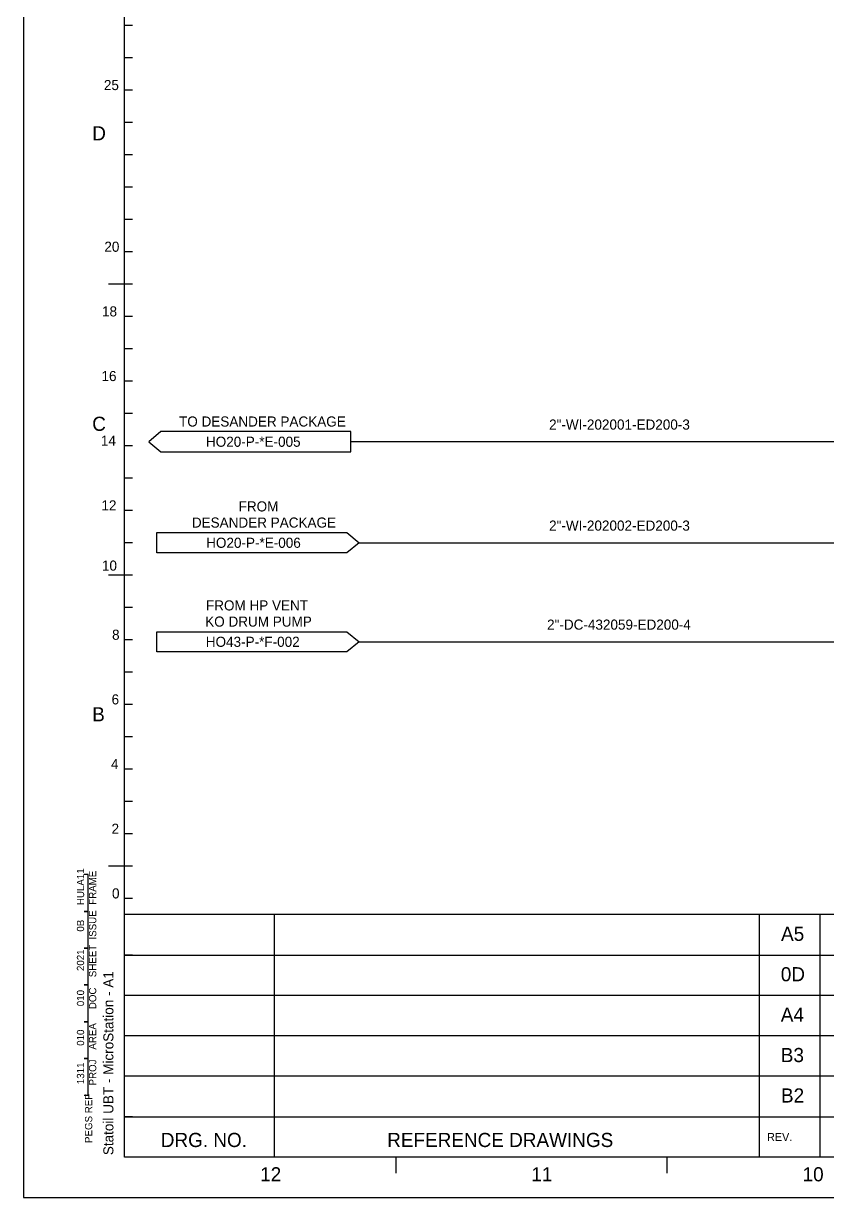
# Model space of a CAD drawing. Extents: x 0 to 840, y 0 to 594.
# Drawn here: x 0 to 198.9, y 0 to 290.5 of the extents above; entities that cross this region are included whole.
import ezdxf

# ---------------------------------------------------------------- set-up
doc = ezdxf.new("R2010")
doc.units = 0
for name, color, linetype in [('01-LIN-025-A', 7, 'Continuous'), ('08-LIN-050-A', 7, 'Continuous'), ('15-LIN-025-PHAN', 7, 'Continuous'), ('18-LIN-025-SP', 7, 'Continuous'), ('34-TXT-018', 7, 'Continuous'), ('35-TXT-025', 7, 'Continuous'), ('36-TXT-035', 7, 'Continuous'), ('39-TXT-100', 7, 'Continuous'), ('40-', 7, 'Continuous'), ('43-', 7, 'Continuous'), ('45-', 7, 'Continuous')]:
    doc.layers.add(name, color=color, linetype=linetype)

msp = doc.modelspace()

# ---------------------------------------------------------------- linework, layer by layer
at = {"layer": '01-LIN-025-A'}
for p, q in [((34, 189.5), (31, 187)), ((81, 189.5), (34, 189.5)), ((81, 184.5), (81, 189.5)), ((31, 187), (34, 184.5)), ((34, 184.5), (81, 184.5)), ((33, 164.5), (80, 164.5)), ((33, 159.5), (33, 164.5)), ((80, 164.5), (83, 162)), ((83, 162), (80, 159.5)), ((80, 159.5), (33, 159.5)), ((33, 140), (80, 140)), ((33, 135), (33, 140)), ((80, 140), (83, 137.5)), ((83, 137.5), (80, 135)), ((80, 135), (33, 135))]:
    msp.add_line(p, q, dxfattribs=at)
at = {"layer": '08-LIN-050-A'}
for p, q in [((273, 187), (81, 187)), ((83, 162), (244, 162)), ((0, 0), (0, 0)), ((0, 0), (0, 0)), ((0, 0), (0, 0)), ((0, 0), (0, 0)), ((0, 0), (0, 0)), ((0, 0), (0, 0)), ((0, 0), (0, 0)), ((0, 0), (0, 0)), ((0, 0), (0, 0)), ((0, 0), (0, 0)), ((0, 0), (0, 0)), ((0, 0), (0, 0)), ((0, 0), (0, 0)), ((0, 0), (0, 0)), ((0, 0), (0, 0)), ((0, 0), (0, 0)), ((0, 0), (0, 0)), ((0, 0), (0, 0)), ((0, 0), (0, 0)), ((0, 0), (0, 0)), ((0, 0), (0, 0)), ((0, 0), (0, 0))]:
    msp.add_line(p, q, dxfattribs=at)
at = {"layer": '15-LIN-025-PHAN'}
for points in [[(15, 70.8), (16, 70.8), (16, 79.9), (15, 79.9)], [(15, 61.7), (16, 61.7), (16, 70.8), (15, 70.8)], [(15, 52.6), (16, 52.6), (16, 61.7), (15, 61.7)], [(15, 43.5), (16, 43.5), (16, 52.6), (15, 52.6)], [(15, 34.4), (16, 34.4), (16, 43.5), (15, 43.5)], [(15, 25.3), (16, 25.3), (16, 34.4), (15, 34.4)]]:
    msp.add_lwpolyline(points, dxfattribs=at)
at = {"layer": '18-LIN-025-SP'}
msp.add_line((83, 137.5), (339, 137.5), dxfattribs=at)
at = {"layer": '43-'}
msp.add_line((25, 60), (608, 60), dxfattribs=at)
msp.add_lwpolyline([(0, 594), (0, 0), (840, 0), (840, 594)], close=True, dxfattribs=at)
for points in [[(27, 290), (25, 290)], [(27, 282), (25, 282)], [(27, 274), (25, 274)], [(27, 266), (25, 266)], [(27, 258), (25, 258)], [(27, 250), (25, 250)], [(27, 242), (25, 242)], [(27, 234), (25, 234)], [(25, 226), (21, 226)], [(27, 226), (25, 226)], [(27, 218), (25, 218)], [(27, 210), (25, 210)], [(27, 202), (25, 202)], [(27, 194), (25, 194)], [(27, 186), (25, 186)], [(27, 178), (25, 178)], [(27, 170), (25, 170)], [(27, 162), (25, 162)], [(25, 154), (21, 154)], [(27, 154), (25, 154)], [(27, 146), (25, 146)], [(27, 138), (25, 138)], [(27, 130), (25, 130)], [(27, 122), (25, 122)], [(27, 114), (25, 114)], [(27, 106), (25, 106)], [(27, 98), (25, 98)], [(27, 90), (25, 90)], [(25, 82), (21, 82)], [(27, 82), (25, 82)], [(27, 74), (25, 74)], [(27, 70), (25, 70)], [(62, 70), (62, 10)], [(197, 70), (197, 10)], [(27, 60), (25, 60)], [(27, 50), (25, 50)], [(608, 50), (25, 50)], [(27, 40), (25, 40)], [(608, 40), (25, 40)], [(27, 30), (25, 30)], [(608, 30), (25, 30)], [(27, 20), (25, 20)], [(92.08, 10), (92.08, 6)], [(159.16, 10), (159.16, 6)]]:
    msp.add_lwpolyline(points, dxfattribs=at)
at = {"layer": '45-'}
for p, q in [((830, 70), (25, 70)), ((25, 20), (608, 20))]:
    msp.add_line(p, q, dxfattribs=at)
msp.add_lwpolyline([(25, 585), (830, 585), (830, 10), (25, 10)], close=True, dxfattribs=at)
msp.add_lwpolyline([(182, 70), (182, 10)], dxfattribs=at)

# ---------------------------------------------------------------- texts
at = {"layer": '34-TXT-018'}
for s, p in [('HULA11', (15, 72.35)), ('FRAME', (18, 72.43)), ('ISSUE', (18, 63.83)), ('0B', (15, 65.78)), ('2021', (15, 56.03)), ('SHEET', (18, 54.51)), ('010', (15, 47.34)), ('DOC', (18, 46.6)), ('010', (15, 37.54)), ('AREA', (18, 36.59)), ('1311', (15, 28.05)), ('PROJ', (18, 27.73)), ('PEGS REF', (17, 13.49))]:
    msp.add_text(s, height=1.8, rotation=89.9544, dxfattribs=at).set_placement(p)
at = {"layer": '35-TXT-025'}
for s, p in [('TO DESANDER PACKAGE', (38.47, 190.75)), ('2"-WI-202001-ED200-3', (130, 190)), ('HO20-P-*E-005', (45.13, 185.75)), ('FROM', (53.21, 169.75)), ('DESANDER PACKAGE', (41.64, 165.75)), ('2"-WI-202002-ED200-3', (130, 165)), ('HO20-P-*E-006', (45.18, 160.75)), ('FROM HP VENT', (45.13, 145.25)), ('KO DRUM PUMP', (44.94, 141.25)), ('2"-DC-432059-ED200-4', (129.5, 140.5)), ('HO43-P-*F-002', (45.09, 136.25))]:
    msp.add_text(s, height=2.5, dxfattribs=at).set_placement(p)
at = {"layer": '36-TXT-035'}
for s, p in [('A5', (187.38, 63.5)), ('0D', (187.31, 53.5)), ('A4', (187.31, 43.5)), ('B3', (187.31, 33.5)), ('B2', (187.36, 23.5))]:
    msp.add_text(s, height=3.5, dxfattribs=at).set_placement(p)
at = {"layer": '39-TXT-100'}
for s, height, p in [('25', 2.5, (19.89, 274)), ('20', 2.5, (20, 234)), ('18', 2.5, (19.42, 218)), ('16', 2.5, (19.29, 202)), ('14', 2.5, (19.14, 186)), ('12', 2.5, (19.28, 170)), ('10', 2.5, (19.4, 155.1)), ('8', 2.5, (21.91, 138)), ('6', 2.5, (21.79, 122)), ('4', 2.5, (21.64, 106)), ('2', 2.5, (21.78, 90)), ('0', 2.5, (21.89, 74)), ('REV.', 2, (183.91, 13.97))]:
    msp.add_text(s, height=height, dxfattribs=at).set_placement(p)
msp.add_text('Statoil UBT - MicroStation - A1', height=2.5, rotation=90, dxfattribs=at).set_placement((22.24, 10.48))
at = {"layer": '40-'}
for s, p in [('D', (17, 261.56)), ('C', (17, 189.69)), ('B', (17, 117.81)), ('DRG. NO.', (33.96, 12.49)), ('REFERENCE DRAWINGS', (89.96, 12.49)), ('12', (58.54, 4)), ('11', (125.62, 4)), ('10', (192.7, 4))]:
    msp.add_text(s, height=3.5, dxfattribs=at).set_placement(p)

doc.saveas('drawing.dxf')
